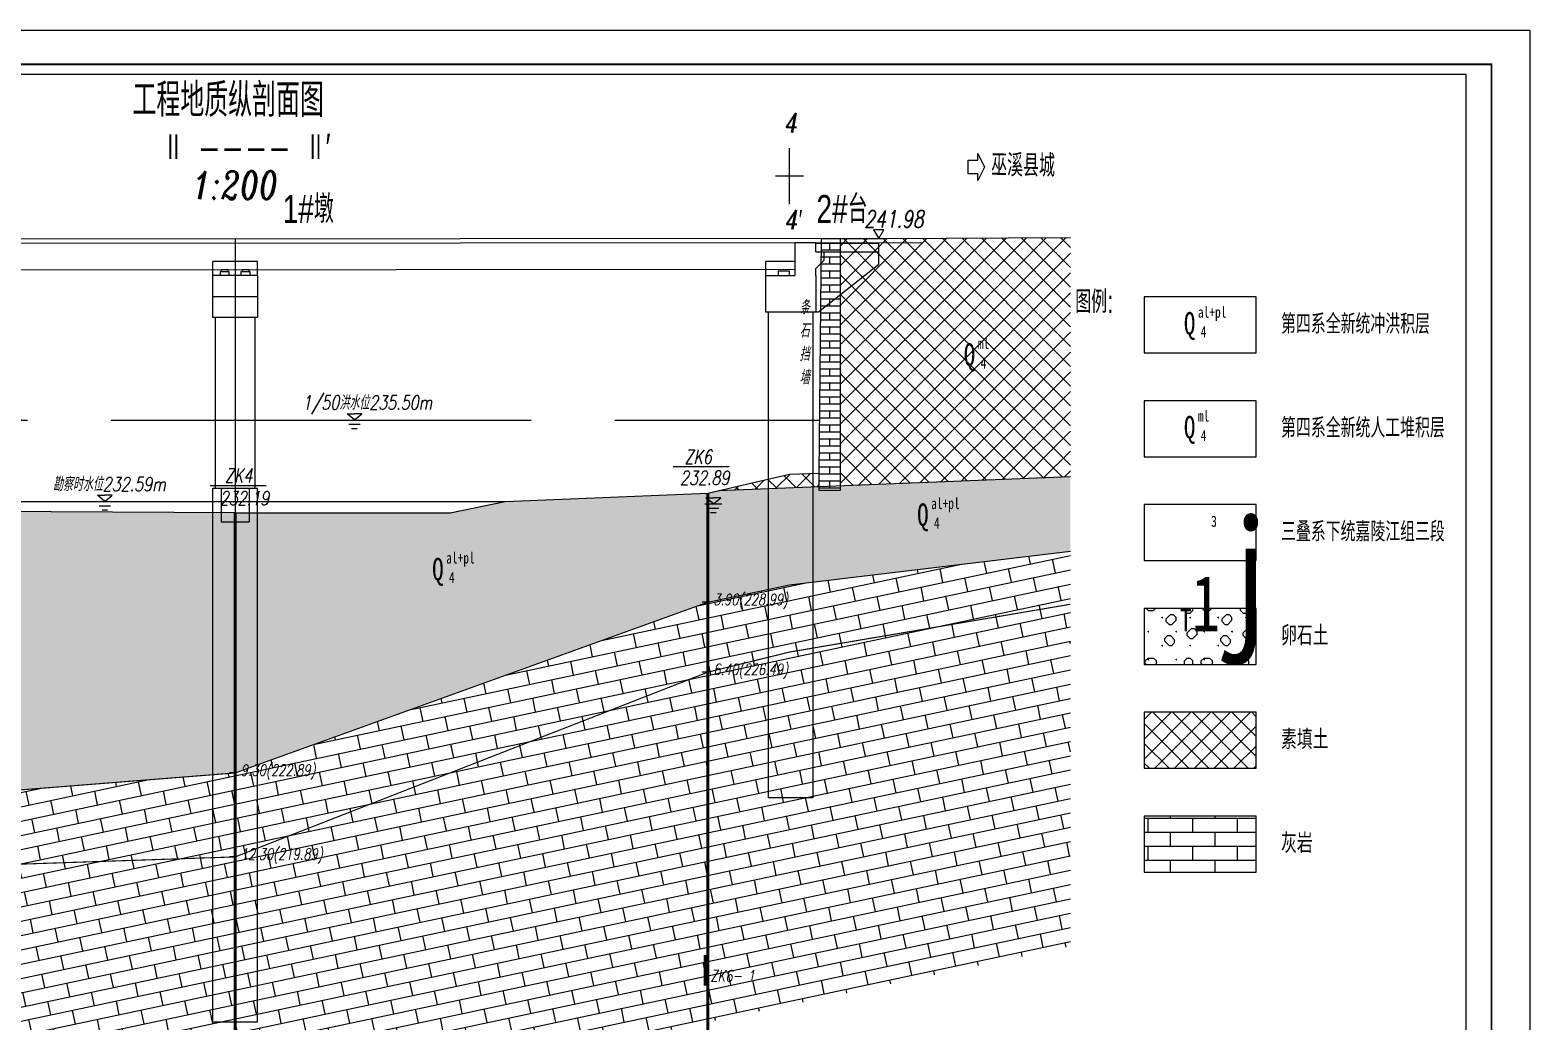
# Model space of a CAD drawing. Header units: millimetres. Extents: x -513 to 23624, y -721 to 12066.
# Drawn here: x -337.6 to -284, y 588.7 to 624.1 of the extents above; entities that cross this region are included whole.
import ezdxf
from ezdxf.enums import TextEntityAlignment as Align

# ---------------------------------------------------------------- set-up
doc = ezdxf.new("R2010")
doc.units = ezdxf.units.MM
doc.linetypes.add('ACAD_ISO10W100', pattern=[18, 12, -3, 0, -3])
doc.linetypes.add('x-tc', pattern=[18, 15, -3])
for name, color, linetype in [('图框', 7, 'Continuous'), ('地下水', 5, 'Continuous'), ('地形线', 7, 'Continuous'), ('文字层', 7, 'Continuous'), ('桥型', 1, 'Continuous'), ('水位', 6, 'Continuous')]:
    doc.layers.add(name, color=color, linetype=linetype)
doc.styles.add('fsdb', font='italc1.shx', dxfattribs={"width": 0.75, "bigfont": 'fsdb.shx'})
doc.styles.add('HZ', font='fsdb_e.shx', dxfattribs={"width": 0.75, "height": 3.5, "bigfont": 'fsdb.shx'})
doc.styles.get("Standard").update_dxf_attribs({"font": 'italc1.shx', "width": 0.75, "bigfont": 'fsdb.shx'})
doc.styles.add('style1', font='fsdb_e.shx', dxfattribs={"width": 0.75, "bigfont": 'fsdb.shx'})
doc.styles.add('TK', font='fsdb_e.shx', dxfattribs={"width": 0.75, "height": 3.5, "bigfont": 'fsdb.shx'})
doc.styles.add('xdb', font='italc1.shx', dxfattribs={"width": 0.75, "bigfont": 'fsdb.shx'})
doc.styles.add('图框', font='fsdb_e.shx', dxfattribs={"width": 0.75, "height": 3.5, "bigfont": 'fsdb.shx'})
doc.styles.add('宋体', font='italc1.shx', dxfattribs={"width": 0.75, "bigfont": 'fsdb.shx'})
doc.styles.add('桥梁', font='fsdb_e.shx', dxfattribs={"width": 0.75, "bigfont": 'fsdb.shx'})
doc.linetypes.add('x-bzh', pattern='A,0,-0.35,[138,ltypeshp.shx,S=0.3,R=0,X=-0.35,Y=0],-2.65', length=3)

# ---------------------------------------------------------------- blocks, each defined once
blk = doc.blocks.new('地下水标记(剖面)')
at = {"layer": '文字层', "color": 7, "linetype": 'Continuous'}
for p, q in [((-1.53, 0), (1.53, 0)), ((0, 0.01), (-1.32, 1.1)), ((-1.32, 1.1), (0, 1.1)), ((0, 0.01), (1.32, 1.1)), ((1.32, 1.1), (0, 1.1)), ((-1.01, -0.75), (0.99, -0.75)), ((-0.51, -1.5), (0.49, -1.5))]:
    blk.add_line(p, q, dxfattribs=at)

msp = doc.modelspace()

# ---------------------------------------------------------------- hatches: boundary and pattern name
at = {"linetype": 'Continuous'}
h = msp.add_hatch(dxfattribs=at)
h.set_pattern_fill('STT', scale=0.2, style=0, pattern_type=2)
h.set_pattern_definition([(45, (-444.261, 578.43094), (-0.3535534, 0.3535534), []), (135, (-444.261, 578.43094), (-0.3535534, -0.3535534), [])])
h.paths.add_polyline_path([(-300.4625, 616.71946), (-308.69459, 616.67322), (-308.69459, 607.852), (-300.4625, 608.17985)])
h.paths.add_polyline_path([(-309.4425, 608.29946), (-310.5025, 608.26946), (-313.03792, 607.67902), (-309.4425, 607.82221)])
h.paths.add_polyline_path([(-303.8724, 613.23873), (-303.2924, 613.23873), (-303.2924, 612.63873), (-303.8724, 612.63873)], flags=24)
h.paths.add_polyline_path([(-303.7724, 612.53873), (-303.38906, 612.53873), (-303.38906, 611.93873), (-303.7724, 611.93873)], flags=24)
h.paths.add_polyline_path([(-304.4724, 613.13873), (-303.69906, 613.13873), (-303.69906, 611.84984), (-304.4724, 611.84984)], flags=24)
h = msp.add_hatch(dxfattribs=at)
h.set_pattern_fill('HY', scale=0.1, style=0, pattern_type=2)
h.set_pattern_definition([(0, (-469.06556, 576.28245), (0, 0.25), []), (90, (-469.06556, 576.28245), (-0.4, 0.25), [0.25, -0.25])])
h.paths.add_polyline_path([(-308.69459, 616.67322), (-309.3625, 616.66946), (-309.4425, 608.29946), (-309.4425, 607.82221), (-308.69459, 607.852)])
h.paths.add_polyline_path([(-309.4425, 607.82221), (-309.4425, 607.68663), (-308.69459, 607.68663), (-308.69459, 607.852)])
h = msp.add_hatch(dxfattribs=at)
h.set_pattern_fill('LST', scale=0.2, style=0, pattern_type=2)
h.set_pattern_definition([(0, (-444.261, 578.431), (0, 2), [0.2, -1.8]), (45, (-444.061, 578.431), (-2, 2e-16), [0.141421, -2.687006]), (135, (-444.261, 578.431), (-2e-16, -2), [0.141421, -2.687006]), (90, (-444.361, 578.531), (-2, 1e-16), [0.1, -1.9]), (135, (-443.511, 579.181), (-2e-16, -2), [0.212132, -2.616295]), (90, (-443.961, 578.531), (-2, 1e-16), [0.1, -1.9]), (45, (-444.361, 578.631), (-2, 2e-16), [0.141421, -2.687006]), (0, (-444.261, 578.731), (0, 2), [0.2, -1.8]), (135, (-443.961, 578.631), (-2e-16, -2), [0.141421, -2.687006]), (45, (-442.761, 578.331), (-2, 2e-16), [0.141421, -2.687006]), (90, (-442.661, 578.431), (-2, 1e-16), [0.2, -1.8]), (135, (-442.661, 578.631), (-2e-16, -2), [0.141421, -2.687006]), (0, (-442.861, 578.331), (0, 2), [0.1, -1.9]), (0, (-442.861, 578.731), (0, 2), [0.1, -1.9]), (135, (-442.861, 578.331), (-2e-16, -2), [0.141421, -2.687006]), (90, (-442.961, 578.431), (-2, 1e-16), [0.2, -1.8]), (45, (-442.961, 578.631), (-2, 2e-16), [0.141421, -2.687006]), (0, (-443.511, 579.181), (0, 2), [0.1, -1.9]), (45, (-443.411, 579.181), (-2, 2e-16), [0.141421, -2.687006]), (90, (-443.311, 579.281), (-2, 1e-16), [0.1, -1.9]), (135, (-443.311, 579.381), (-2e-16, -2), [0.212132, -2.616295]), (0, (-443.561, 579.531), (0, 2), [0.1, -1.9]), (90, (-443.661, 579.331), (-2, 1e-16), [0.1, -1.9]), (45, (-443.661, 579.431), (-2, 2e-16), [0.141421, -2.687006]), (0, (-442.761, 579.431), (0, 2), [0.1, -1.9]), (45, (-442.661, 579.431), (-2, 2e-16), [0.212132, -2.616295]), (90, (-442.511, 579.581), (-2, 1e-16), [0.1, -1.9]), (135, (-442.761, 579.431), (-2e-16, -2), [0.141421, -2.687006]), (90, (-442.861, 579.531), (-2, 1e-16), [0.1, -1.9]), (45, (-442.861, 579.631), (-2, 2e-16), [0.212132, -2.616295]), (0, (-442.711, 579.781), (0, 2), [0.1, -1.9]), (135, (-442.511, 579.681), (-2e-16, -2), [0.141421, -2.687006]), (0, (-443.511, 579.931), (0, 2), [0.1, -1.9]), (135, (-443.511, 579.931), (-2e-16, -2), [0.141421, -2.687006]), (90, (-443.611, 580.031), (-2, 1e-16), [0.1, -1.9]), (45, (-443.611, 580.131), (-2, 2e-16), [0.212132, -2.616295]), (0, (-443.461, 580.281), (0, 2), [0.1, -1.9]), (135, (-443.261, 580.181), (-2e-16, -2), [0.141421, -2.687006]), (90, (-443.261, 580.081), (-2, 1e-16), [0.1, -1.9]), (45, (-443.411, 579.931), (-2, 2e-16), [0.212132, -2.616295]), (90, (-444.261, 578.67094), (-0.5, 0.5), [0.02, -0.98]), (0, (-444.261, 578.69094), (0.5, 0.5), [0.02, -0.98]), (90, (-444.241, 578.67094), (-0.5, 0.5), [0.02, -0.98]), (0, (-444.261, 578.67094), (0.5, 0.5), [0.02, -0.98])])
h.paths.add_polyline_path([(-300.4625, 608.17985), (-308.69459, 607.852), (-308.69459, 607.68663), (-309.4425, 607.68663), (-309.4425, 607.82221), (-313.03792, 607.67902), (-313.4225, 607.58946), (-313.4225, 603.68946), (-310.5025, 604.30789), (-300.4625, 605.51597)])
h.paths.add_polyline_path([(-313.4225, 607.58946), (-320.66107, 607.28946), (-322.62975, 606.88946), (-330.3125, 606.88946), (-330.3125, 597.58946), (-313.4225, 603.68946)])
h.paths.add_polyline_path([(-330.3125, 606.88946), (-345.65995, 606.96847), (-347.63089, 607.43912), (-350.1625, 607.51946), (-350.1625, 596.01946), (-330.3125, 597.58946)])
h.paths.add_polyline_path([(-350.1625, 607.51946), (-352.65131, 607.42987), (-352.65131, 607.01966), (-353.50091, 607.01966), (-353.50386, 607.45277), (-360.1625, 607.63721), (-360.1625, 595.83701), (-350.1625, 596.01946)])
h.paths.add_polyline_path([(-305.53903, 607.51881), (-304.33237, 607.51881), (-304.33237, 606.84548), (-305.53903, 606.84548)], flags=24)
h.paths.add_polyline_path([(-305.43903, 606.81881), (-305.0557, 606.81881), (-305.0557, 606.21881), (-305.43903, 606.21881)], flags=24)
h.paths.add_polyline_path([(-306.13903, 607.41881), (-305.3657, 607.41881), (-305.3657, 606.12992), (-306.13903, 606.12992)], flags=24)
h.paths.add_polyline_path([(-313.3225, 604.08946), (-310.99571, 604.08946), (-310.99571, 603.48946), (-313.3225, 603.48946)], flags=9)
h.paths.add_polyline_path([(-322.8704, 605.57234), (-321.66374, 605.57234), (-321.66374, 604.89901), (-322.8704, 604.89901)], flags=24)
h.paths.add_polyline_path([(-322.7704, 604.87234), (-322.38707, 604.87234), (-322.38707, 604.27234), (-322.7704, 604.27234)], flags=24)
h.paths.add_polyline_path([(-323.4704, 605.47234), (-322.69707, 605.47234), (-322.69707, 604.18345), (-323.4704, 604.18345)], flags=24)
h.paths.add_polyline_path([(-330.2125, 597.98946), (-327.88571, 597.98946), (-327.88571, 597.38946), (-330.2125, 597.38946)], flags=9)
h.paths.add_polyline_path([(-350.0625, 596.41946), (-347.55357, 596.41946), (-347.55357, 595.81946), (-350.0625, 595.81946)], flags=9)
h.paths.add_polyline_path([(-340.03439, 602.61112), (-338.82772, 602.61112), (-338.82772, 601.93779), (-340.03439, 601.93779)], flags=24)
h.paths.add_polyline_path([(-339.93439, 601.91112), (-339.55106, 601.91112), (-339.55106, 601.31112), (-339.93439, 601.31112)], flags=24)
h.paths.add_polyline_path([(-340.63439, 602.51112), (-339.86106, 602.51112), (-339.86106, 601.22223), (-340.63439, 601.22223)], flags=24)
h.paths.add_polyline_path([(-356.45673, 600.39021), (-355.25006, 600.39021), (-355.25006, 599.71688), (-356.45673, 599.71688)], flags=24)
h.paths.add_polyline_path([(-356.35673, 599.69021), (-355.97339, 599.69021), (-355.97339, 599.09021), (-356.35673, 599.09021)], flags=24)
h.paths.add_polyline_path([(-357.05673, 600.29021), (-356.28339, 600.29021), (-356.28339, 599.00132), (-357.05673, 599.00132)], flags=24)
h = msp.add_hatch(dxfattribs=at)
h.set_pattern_fill('HY', scale=0.2, angle=11.978284, style=0, pattern_type=2)
h.set_pattern_definition([(11.9783, (-444.261, 578.43094), (-0.1037705, 0.4891132), []), (101.9783, (-444.261, 578.43094), (-0.8863515, 0.3230804), [0.5, -0.5])])
h.paths.add_polyline_path([(-310.5025, 601.90877), (-313.4225, 601.18946), (-313.4225, 588.68216), (-300.4625, 591.39467), (-300.4625, 603.61664)])
h.paths.add_polyline_path([(-310.5025, 604.30789), (-313.4225, 603.68946), (-313.4225, 601.18946), (-310.5025, 601.90877), (-300.4625, 603.61664), (-300.4625, 605.51597)])
h.paths.add_polyline_path([(-313.4225, 601.18946), (-313.4225, 603.68946), (-330.3125, 597.58946), (-330.3125, 594.58946)])
h.paths.add_polyline_path([(-330.3125, 594.58946), (-330.3125, 585.52809), (-320.85663, 587.12621), (-313.4225, 588.68216), (-313.4225, 601.18946)])
h.paths.add_polyline_path([(-350.1625, 593.91946), (-360.1625, 593.40072), (-360.1625, 592.69946), (-360.1625, 581.72441), (-356.93712, 581.72441), (-349.72782, 582.24673), (-330.3125, 585.52809), (-330.3125, 594.58946)])
h.paths.add_polyline_path([(-330.3125, 594.58946), (-330.3125, 597.58946), (-350.1625, 596.01946), (-350.1625, 593.91946)])
h.paths.add_polyline_path([(-350.1625, 593.91946), (-350.1625, 596.01946), (-360.1625, 595.83701), (-360.1625, 593.40072)])
h.paths.add_polyline_path([(-313.4225, 590.63946), (-312.08678, 590.63946), (-312.08678, 590.03946), (-313.4225, 590.03946)], flags=9)
h.paths.add_polyline_path([(-313.3225, 601.58946), (-311.00643, 601.58946), (-311.00643, 600.98946), (-313.3225, 600.98946)], flags=24)
h.paths.add_polyline_path([(-313.3225, 604.08946), (-310.99571, 604.08946), (-310.99571, 603.48946), (-313.3225, 603.48946)], flags=25)
h.paths.add_polyline_path([(-330.2125, 594.98946), (-327.70357, 594.98946), (-327.70357, 594.38946), (-330.2125, 594.38946)], flags=24)
h.paths.add_polyline_path([(-330.2125, 597.98946), (-327.88571, 597.98946), (-327.88571, 597.38946), (-330.2125, 597.38946)], flags=25)
h.paths.add_polyline_path([(-350.1625, 589.56946), (-348.82678, 589.56946), (-348.82678, 588.96946), (-350.1625, 588.96946)], flags=24)
h.paths.add_polyline_path([(-350.0625, 583.11946), (-347.52143, 583.11946), (-347.52143, 582.51946), (-350.0625, 582.51946)], flags=24)
h.paths.add_polyline_path([(-350.0625, 594.31946), (-347.55357, 594.31946), (-347.55357, 593.71946), (-350.0625, 593.71946)], flags=24)
h.paths.add_polyline_path([(-350.0625, 596.41946), (-347.55357, 596.41946), (-347.55357, 595.81946), (-350.0625, 595.81946)], flags=25)
h = msp.add_hatch(dxfattribs=at)
h.set_pattern_fill('LST', scale=0.2, style=0, pattern_type=2)
h.set_pattern_definition([(0, (-381.6893, 581.395), (0, 2), [0.2, -1.8]), (45, (-381.4893, 581.395), (-2, 2e-16), [0.14142, -2.687006]), (135, (-381.6893, 581.395), (-2e-16, -2), [0.14142, -2.687006]), (90, (-381.7893, 581.495), (-2, 1e-16), [0.1, -1.9]), (135, (-380.9393, 582.145), (-2e-16, -2), [0.21213, -2.616295]), (90, (-381.3893, 581.495), (-2, 1e-16), [0.1, -1.9]), (45, (-381.7893, 581.595), (-2, 2e-16), [0.14142, -2.687006]), (0, (-381.6893, 581.695), (0, 2), [0.2, -1.8]), (135, (-381.3893, 581.595), (-2e-16, -2), [0.14142, -2.687006]), (45, (-380.1893, 581.295), (-2, 2e-16), [0.14142, -2.687006]), (90, (-380.0893, 581.395), (-2, 1e-16), [0.2, -1.8]), (135, (-380.0893, 581.595), (-2e-16, -2), [0.14142, -2.687006]), (0, (-380.2893, 581.295), (0, 2), [0.1, -1.9]), (0, (-380.2893, 581.695), (0, 2), [0.1, -1.9]), (135, (-380.2893, 581.295), (-2e-16, -2), [0.14142, -2.687006]), (90, (-380.3893, 581.395), (-2, 1e-16), [0.2, -1.8]), (45, (-380.3893, 581.595), (-2, 2e-16), [0.14142, -2.687006]), (0, (-380.9393, 582.145), (0, 2), [0.1, -1.9]), (45, (-380.8393, 582.145), (-2, 2e-16), [0.14142, -2.687006]), (90, (-380.7393, 582.245), (-2, 1e-16), [0.1, -1.9]), (135, (-380.7393, 582.345), (-2e-16, -2), [0.21213, -2.616295]), (0, (-380.9893, 582.495), (0, 2), [0.1, -1.9]), (90, (-381.0893, 582.295), (-2, 1e-16), [0.1, -1.9]), (45, (-381.0893, 582.395), (-2, 2e-16), [0.14142, -2.687006]), (0, (-380.1893, 582.395), (0, 2), [0.1, -1.9]), (45, (-380.0893, 582.395), (-2, 2e-16), [0.21213, -2.616295]), (90, (-379.9393, 582.545), (-2, 1e-16), [0.1, -1.9]), (135, (-380.1893, 582.395), (-2e-16, -2), [0.14142, -2.687006]), (90, (-380.2893, 582.495), (-2, 1e-16), [0.1, -1.9]), (45, (-380.2893, 582.595), (-2, 2e-16), [0.21213, -2.616295]), (0, (-380.1393, 582.745), (0, 2), [0.1, -1.9]), (135, (-379.9393, 582.645), (-2e-16, -2), [0.14142, -2.687006]), (0, (-380.9393, 582.895), (0, 2), [0.1, -1.9]), (135, (-380.9393, 582.895), (-2e-16, -2), [0.14142, -2.687006]), (90, (-381.0393, 582.995), (-2, 1e-16), [0.1, -1.9]), (45, (-381.0393, 583.095), (-2, 2e-16), [0.21213, -2.616295]), (0, (-380.8893, 583.245), (0, 2), [0.1, -1.9]), (135, (-380.6893, 583.145), (-2e-16, -2), [0.14142, -2.687006]), (90, (-380.6893, 583.045), (-2, 1e-16), [0.1, -1.9]), (45, (-380.8393, 582.895), (-2, 2e-16), [0.21213, -2.616295]), (90, (-381.6893, 581.63497), (-0.5, 0.5), [0.02, -0.98]), (0, (-381.6893, 581.65497), (0.5, 0.5), [0.02, -0.98]), (90, (-381.6693, 581.63497), (-0.5, 0.5), [0.02, -0.98]), (0, (-381.6893, 581.63497), (0.5, 0.5), [0.02, -0.98])])
h.paths.add_polyline_path([(-297.82399, 603.46607), (-297.82399, 601.46607), (-293.82399, 601.46607), (-293.82399, 603.46607)])
h = msp.add_hatch(dxfattribs=at)
h.set_pattern_fill('STT', scale=0.2, style=0, pattern_type=2)
h.set_pattern_definition([(45, (-381.6893, 581.39497), (-0.3535534, 0.3535534), []), (135, (-381.6893, 581.39497), (-0.3535534, -0.3535534), [])])
h.paths.add_polyline_path([(-297.82399, 599.75538), (-297.82399, 597.75538), (-293.82399, 597.75538), (-293.82399, 599.75538)])
h = msp.add_hatch(dxfattribs=at)
h.set_pattern_fill('HY', scale=0.2, style=0, pattern_type=2)
h.set_pattern_definition([(0, (-381.6893, 573.9736), (0, 0.5), []), (90, (-381.6893, 573.9736), (-0.8, 0.5), [0.5, -0.5])])
h.paths.add_polyline_path([(-297.82399, 596.04469), (-297.82399, 594.04469), (-293.82399, 594.04469), (-293.82399, 596.04469)])

# ---------------------------------------------------------------- linework, layer by layer
for p, q in [((-286.31786, 622.55102), (-360.1625, 622.55102)), ((-310.5025, 617.90866), (-310.5025, 619.90866)), ((-310.0025, 618.90866), (-311.0025, 618.90866))]:
    msp.add_line(p, q)
at = {"color": 7, "linetype": 'Continuous'}
for p, q in [((-314.65393, 608.54082), (-312.65393, 608.54082)), ((-331.20655, 607.85523), (-329.20655, 607.85523)), ((-313.4225, 603.68946), (-313.6225, 603.68946)), ((-313.4225, 601.18946), (-313.6225, 601.18946)), ((-330.3125, 597.58946), (-330.5125, 597.58946)), ((-330.3125, 594.58946), (-330.5125, 594.58946))]:
    msp.add_line(p, q, dxfattribs=at)
for points in [[(-300.4625, 569.72441), (-286.31786, 569.72441), (-286.31786, 622.55102)], [(-308.69459, 616.67322), (-308.69459, 607.68663), (-309.4425, 607.68663), (-309.4425, 608.29946)]]:
    msp.add_lwpolyline(points, dxfattribs=at)
at = {"color": 7}
for points in [[(-303.76972, 619.48157), (-303.76972, 619.72263), (-303.52865, 619.24051), (-303.76972, 618.75839), (-303.76972, 618.99945), (-304.11097, 618.99945), (-304.11097, 619.48157)], [(-297.82399, 612.59814), (-293.82399, 612.59814), (-293.82399, 614.59814), (-297.82399, 614.59814)], [(-297.82399, 608.88745), (-293.82399, 608.88745), (-293.82399, 610.88745), (-297.82399, 610.88745)], [(-297.82399, 605.17676), (-293.82399, 605.17676), (-293.82399, 607.17676), (-297.82399, 607.17676)], [(-297.82399, 601.46607), (-293.82399, 601.46607), (-293.82399, 603.46607), (-297.82399, 603.46607)], [(-297.82399, 597.75538), (-293.82399, 597.75538), (-293.82399, 599.75538), (-297.82399, 599.75538)], [(-297.82399, 594.04469), (-293.82399, 594.04469), (-293.82399, 596.04469), (-297.82399, 596.04469)]]:
    msp.add_lwpolyline(points, close=True, dxfattribs=at)
at = {"color": 7, "linetype": 'x-tc'}
msp.add_lwpolyline([(-313.03792, 607.67902), (-300.4625, 608.17985)], dxfattribs=at)
at = {"color": 7, "linetype": 'Continuous'}
for points in [[(-313.4225, 607.58946, 0.1, 0.1, 0), (-313.4225, 586.98946, 0, 0, 0)], [(-330.3125, 606.88946, 0.1, 0.1, 0), (-330.3125, 582.18946, 0, 0, 0)], [(-313.5225, 591.08946, 0.1, 0.1, 0), (-313.5225, 589.98946, 0, 0, 0)]]:
    msp.add_lwpolyline(points, format="xyseb", dxfattribs=at)
at = {"color": 7, "linetype": 'x-bzh'}
msp.add_lwpolyline([(-313.4225, 603.68946), (-310.5025, 604.30789), (-300.4625, 605.51597)], dxfattribs=at)
for points in [[(-330.3125, 597.58946, 0.04, 0.04, 0), (-313.4225, 603.68946, 0, 0, 0)], [(-350.1625, 596.01946, 0.04, 0.04, 0), (-330.3125, 597.58946, 0, 0, 0)]]:
    msp.add_lwpolyline(points, format="xyseb", dxfattribs=at)
at = {"color": 7, "linetype": 'ACAD_ISO10W100', "const_width": 0.04, "flags": 128}
msp.add_lwpolyline([(-313.4225, 601.18946), (-310.5025, 601.90877), (-300.4625, 603.61664)], dxfattribs=at)
at = {"color": 7, "linetype": 'ACAD_ISO10W100'}
for points in [[(-330.3125, 594.58946, 0.04, 0.04, 0), (-313.4225, 601.18946, 0, 0, 0)], [(-350.1625, 593.91946, 0.04, 0.04, 0), (-330.3125, 594.58946, 0, 0, 0)]]:
    msp.add_lwpolyline(points, format="xyseb", dxfattribs=at)
at = {"layer": '图框', "color": 9}
msp.add_lwpolyline([(-284.03825, 564.69289), (-368.13675, 564.69289), (-368.13675, 624.13553), (-284.03825, 624.13553)], close=True, dxfattribs=at)
at = {"layer": '图框', "color": 7, "linetype": 'Continuous', "const_width": 0.06}
msp.add_lwpolyline([(-365.76073, 622.90898), (-285.41016, 622.90898), (-285.41016, 566.74124), (-365.76073, 566.74124)], close=True, dxfattribs=at)
at = {"layer": '地下水', "linetype": 'x-tc'}
msp.add_lwpolyline([(-352.7381, 610.19946), (-309.42434, 610.19946)], dxfattribs=at)
at = {"layer": '地下水', "linetype": 'Continuous'}
msp.add_lwpolyline([(-347.00419, 607.28946), (-320.66107, 607.28946)], dxfattribs=at)
at = {"layer": '地形线'}
for p, q in [((-309.4425, 608.29946), (-309.3625, 616.66946)), ((-309.3625, 616.66946), (-300.4625, 616.71946)), ((-313.4225, 607.58946), (-310.5025, 608.26946)), ((-310.5025, 608.26946), (-309.4425, 608.29946)), ((-320.66107, 607.28946), (-313.4225, 607.58946))]:
    msp.add_line(p, q, dxfattribs=at)
for points in [[(-330.3125, 606.88946), (-345.65995, 606.96847), (-347.63089, 607.43912)], [(-330.3125, 606.88946), (-322.62975, 606.88946), (-320.66107, 607.28946)]]:
    msp.add_lwpolyline(points, dxfattribs=at)
at = {"layer": '桥型'}
for p, q in [((-305.73126, 616.68209), (-350.31261, 616.64946)), ((-305.73115, 616.53209), (-350.3125, 616.49946)), ((-307.31259, 616.51973), (-310.31259, 616.52873)), ((-310.31259, 616.52873), (-310.31259, 615.86873)), ((-309.56259, 616.52873), (-310.31259, 616.52873)), ((-309.56259, 616.52648), (-309.56259, 616.52873)), ((-307.31259, 615.76973), (-307.31259, 616.51973)), ((-310.31257, 615.57873), (-350.3118, 615.54946)), ((-329.51253, 615.86237), (-331.11253, 615.86237)), ((-331.11253, 615.36237), (-331.11253, 615.86237)), ((-329.51253, 615.36237), (-329.51253, 615.86237)), ((-310.31259, 615.86873), (-311.36259, 615.86873)), ((-311.36259, 615.86873), (-311.36259, 615.36873)), ((-309.46259, 614.06843), (-307.31259, 615.76973)), ((-331.11253, 614.61237), (-331.11253, 615.36237)), ((-329.51253, 615.36237), (-329.51253, 614.61237)), ((-311.36259, 615.36873), (-311.36259, 615.36873)), ((-311.36259, 615.36873), (-311.36259, 614.06873)), ((-331.11253, 613.86237), (-331.11253, 614.61237)), ((-331.11253, 614.61237), (-329.51253, 614.61237)), ((-329.51253, 614.61237), (-329.51253, 613.86237)), ((-329.51253, 613.86237), (-331.11253, 613.86237)), ((-331.01253, 607.75828), (-331.01253, 613.86237)), ((-329.61253, 613.86237), (-329.61253, 607.76237)), ((-311.36259, 614.06873), (-309.56259, 614.06873)), ((-311.26259, 614.06873), (-311.26259, 596.69946)), ((-309.66259, 614.06873), (-309.66259, 596.69946)), ((-309.56259, 614.06873), (-309.56259, 614.06873)), ((-309.56259, 614.06873), (-309.46259, 614.06843)), ((-309.56259, 614.06873), (-309.56259, 614.06873)), ((-331.11253, 588.69946), (-331.11253, 607.76237)), ((-331.11253, 607.76237), (-329.51253, 607.76237)), ((-329.51253, 588.69946), (-329.51253, 607.76237)), ((-309.66259, 596.69946), (-311.26259, 596.69946)), ((-331.11253, 588.69946), (-329.51253, 588.69946))]:
    msp.add_line(p, q, dxfattribs=at)
at = {"layer": '桥型', "ltscale": 13.740157}
msp.add_line((-330.31253, 616.6641), (-330.31253, 588.69946), dxfattribs=at)
at = {"layer": '桥型', "ltscale": 6.254921}
msp.add_line((-309.56259, 616.20873), (-309.56259, 616.52648), dxfattribs=at)
at = {"layer": '桥型', "ltscale": 19.685039}
for p, q in [((-307.31259, 616.50873), (-309.56259, 616.50873)), ((-309.56259, 616.20873), (-307.31259, 616.20873)), ((-310.31259, 615.86873), (-311.36259, 615.86873)), ((-311.36259, 615.36873), (-310.31259, 615.36873)), ((-309.56259, 615.36873), (-309.56259, 614.06873))]:
    msp.add_line(p, q, dxfattribs=at)
at = {"layer": '桥型', "ltscale": 5.905512}
for p, q in [((-309.26259, 615.90873), (-309.26259, 616.20873)), ((-330.09253, 615.51237), (-329.79253, 615.51237))]:
    msp.add_line(p, q, dxfattribs=at)
at = {"layer": '桥型', "ltscale": 3.307087}
for p, q in [((-330.83253, 615.36237), (-330.83253, 615.51172)), ((-330.53253, 615.51194), (-330.53253, 615.36237))]:
    msp.add_line(p, q, dxfattribs=at)
at = {"layer": '桥型', "ltscale": 2.952756}
for p, q in [((-330.09253, 615.36237), (-330.09253, 615.51237)), ((-329.79253, 615.51237), (-329.79253, 615.36237)), ((-310.90259, 615.51873), (-310.90259, 615.36873)), ((-310.50259, 615.36873), (-310.50259, 615.51873))]:
    msp.add_line(p, q, dxfattribs=at)
at = {"layer": '桥型', "ltscale": 7.874016}
msp.add_line((-310.50259, 615.51873), (-310.90259, 615.51873), dxfattribs=at)
at = {"layer": '桥型', "ltscale": 9.84252}
msp.add_line((-310.31259, 615.86873), (-310.31259, 615.36873), dxfattribs=at)
at = {"layer": '桥型', "ltscale": 8.351655}
msp.add_line((-309.56259, 615.60873), (-309.26259, 615.90873), dxfattribs=at)
at = {"layer": '桥型', "ltscale": 4.724409}
msp.add_line((-309.56259, 615.36873), (-309.56259, 615.60873), dxfattribs=at)
at = {"layer": '桥型', "ltscale": 13.779528}
for p, q in [((-329.51253, 615.36237), (-331.11253, 615.36237)), ((-330.81253, 607.76237), (-330.81253, 606.56237)), ((-329.81253, 607.76237), (-329.81253, 606.56237)), ((-330.81253, 606.56237), (-329.81253, 606.56237))]:
    msp.add_line(p, q, dxfattribs=at)
at = {"layer": '桥型'}
for points in [[(-307.31259, 616.68093), (-307.13282, 616.99893), (-307.4981, 616.99562)], [(-330.83253, 615.51172), (-330.53253, 615.51172), (-330.53253, 615.36237), (-330.83253, 615.36237)], [(-330.80753, 615.51172), (-330.55753, 615.51172), (-330.55753, 615.56372), (-330.80753, 615.56372)], [(-330.06753, 615.51237), (-329.81753, 615.51237), (-329.81753, 615.56437), (-330.06753, 615.56437)]]:
    msp.add_lwpolyline(points, close=True, dxfattribs=at)

# ---------------------------------------------------------------- block references
at = {"layer": '地下水', "color": 7, "linetype": 'Continuous', "xscale": 0.1999999999998181, "yscale": 0.1999999999998181, "zscale": 0.1999999999998181}
for p in [(-326.04739, 610.19946), (-334.96663, 607.2893)]:
    msp.add_blockref('地下水标记(剖面)', p, dxfattribs=at)
at = {"layer": '水位', "color": 7, "linetype": 'ACAD_ISO10W100', "xscale": 0.1999999999998181, "yscale": 0.1999999999998181, "zscale": 0.1999999999998181}
msp.add_blockref('地下水标记(剖面)', (-313.2225, 607.19946), dxfattribs=at)

# ---------------------------------------------------------------- texts
at = {"color": 7, "style": '桥梁', "width": 0.75}
msp.add_text('巫溪县城', height=0.8, rotation=359.2552, dxfattribs=at).set_placement((-302.16092, 618.89989), align=Align.CENTER)
at = {"color": 7}
for s, style, width, p in [('第四系全新统冲洪积层', 'HZ', 0.8, (-292.93466, 613.28092)), ('第四系全新统人工堆积层', 'HZ', 0.8, (-292.93466, 609.57023)), ('三叠系下统嘉陵江组三段', 'HZ', 0.8, (-292.93466, 605.85954)), ('卵石土', 'TK', 0.85, (-292.93466, 602.14885)), ('素填土', 'TK', 0.85, (-292.93466, 598.43815)), ('灰岩', 'TK', 0.85, (-292.93466, 594.72746))]:
    msp.add_text(s, height=0.7, dxfattribs=dict(at, style=style, width=width)).set_placement(p)
at = {"char_height": 0.7, "width": 16, "attachment_point": 1, "style": 'xdb'}
for s, insert in [('{\\C7;4}', (-310.65468, 621.16565)), ('4′', (-310.64219, 617.70384))]:
    msp.add_mtext(s, dxfattribs=dict(at, insert=insert))
at = {"color": 7, "linetype": 'Continuous', "attachment_point": 1}
for s, insert, char_height, width, style in [('图例:', (-300.2893, 614.82392), 0.8, 2.0954063, '图框'), ('条石挡墙', (-310.14181, 614.47694), 0.5, 0.1841445, '宋体'), ('{\\fSimSun|b0|i0|c134|p2;Q}', (-296.40638, 614.05595), 0.8, 1.6, 'xdb'), ('{\\fSimSun|b0|i0|c134|p2;al+pl}', (-295.90638, 614.25595), 0.4, 4, 'xdb'), ('{\\fSimSun|b0|i0|c134|p2;4}', (-295.80638, 613.55595), 0.4, 0.8, 'xdb'), ('{\\fSimSun|b0|i0|c134|p2;Q}', (-304.2724, 612.93873), 0.8, 1.6, '宋体'), ('{\\fSimSun|b0|i0|c134|p2;ml}', (-303.7724, 613.13873), 0.4, 4, '宋体'), ('{\\fSimSun|b0|i0|c134|p2;4}', (-303.6724, 612.43873), 0.4, 0.8, '宋体'), ('{\\fSimSun|b0|i0|c134|p2;Q}', (-296.40638, 610.34526), 0.8, 1.6, 'xdb'), ('{\\fSimSun|b0|i0|c134|p2;ml}', (-295.90638, 610.54526), 0.4, 4, 'xdb'), ('{\\fSimSun|b0|i0|c134|p2;4}', (-295.80638, 609.84526), 0.4, 0.8, 'xdb'), ('{\\fSimSun|b0|i0|c134|p2;al+pl}', (-305.43903, 607.41881), 0.4, 4, '宋体'), ('{\\fSimSun|b0|i0|c134|p2;Q}', (-305.93903, 607.21881), 0.8, 1.6, '宋体'), ('{\\fSimSun|b0|i0|c134|p2;4}', (-305.33903, 606.71881), 0.4, 0.8, '宋体'), ('{\\fSimSun|b0|i0|c134|p2;Q}', (-323.2704, 605.27234), 0.8, 1.6, '宋体'), ('{\\fSimSun|b0|i0|c134|p2;al+pl}', (-322.7704, 605.47234), 0.4, 4, '宋体'), ('{\\fSimSun|b0|i0|c134|p2;4}', (-322.6704, 604.77234), 0.4, 0.8, '宋体'), ('3.90(228.99)', (-313.2225, 603.98946), 0.4, 9.6, 'xdb'), ('6.40(226.49)', (-313.2225, 601.48946), 0.4, 9.6, 'xdb'), ('9.30(222.89)', (-330.1125, 597.88946), 0.4, 9.6, 'xdb'), ('12.30(219.89)', (-330.1125, 594.88946), 0.4, 10.4, 'xdb'), ('ZK6- 1', (-313.3225, 590.53946), 0.4, 4.8, 'xdb')]:
    msp.add_mtext(s, dxfattribs=dict(at, insert=insert, char_height=char_height, width=width, style=style))
at = {"color": 7, "linetype": 'Continuous', "char_height": 0.5, "attachment_point": 1, "rotation": 359.999998, "style": 'xdb'}
for s, insert, width in [('ZK6', (-314.25749, 609.13606), 3), ('ZK4', (-330.67859, 608.46735), 3), ('232.89', (-314.41704, 608.38257), 6), ('232.19', (-330.86628, 607.66337), 6)]:
    msp.add_mtext(s, dxfattribs=dict(at, insert=insert, width=width))
at = {"attachment_point": 1}
for s, insert, char_height, width in [('\\f仿宋_GB2312|b0|i0|c134|p49;T\\H2;1\\H4;j', (-296.54045, 606.64581), 0.8, 7.95888), ('{\\fFangSong_GB2312|b0|i0|c134|p49;3}', (-295.43207, 606.78353), 0.4, 0.9931)]:
    msp.add_mtext(s, dxfattribs=dict(at, insert=insert, char_height=char_height, width=width))
at = {"layer": '图框', "attachment_point": 1, "style": 'xdb'}
for s, insert, char_height, width in [('  工程地质纵剖面图', (-335.21631, 622.232), 1.2, 16.8), (' {\\C7;Ⅱ ---- Ⅱ′}', (-333.39382, 620.432), 1, 20), ('1:200', (-331.83535, 619.09369), 1, 20)]:
    msp.add_mtext(s, dxfattribs=dict(at, insert=insert, char_height=char_height, width=width))
at = {"layer": '地下水', "color": 7, "char_height": 0.5, "width": 6.34, "attachment_point": 1}
for s, insert in [('1/50洪水位235.50m', (-327.90986, 611.07175)), ('勘察时水位232.59m', (-336.8291, 608.16158))]:
    msp.add_mtext(s, dxfattribs=dict(at, insert=insert))
at = {"layer": '桥型', "style": 'fsdb', "width": 0.75}
msp.add_text('241.98', height=0.6, dxfattribs=at).set_placement((-307.83196, 617.08182))
at = {"layer": '桥型', "linetype": 'Continuous', "char_height": 1, "width": 2.1902457, "attachment_point": 1, "style": 'style1'}
for s, insert in [('1#墩', (-328.61334, 618.24136)), ('2#台', (-309.53868, 618.24136))]:
    msp.add_mtext(s, dxfattribs=dict(at, insert=insert))

doc.saveas('drawing.dxf')
